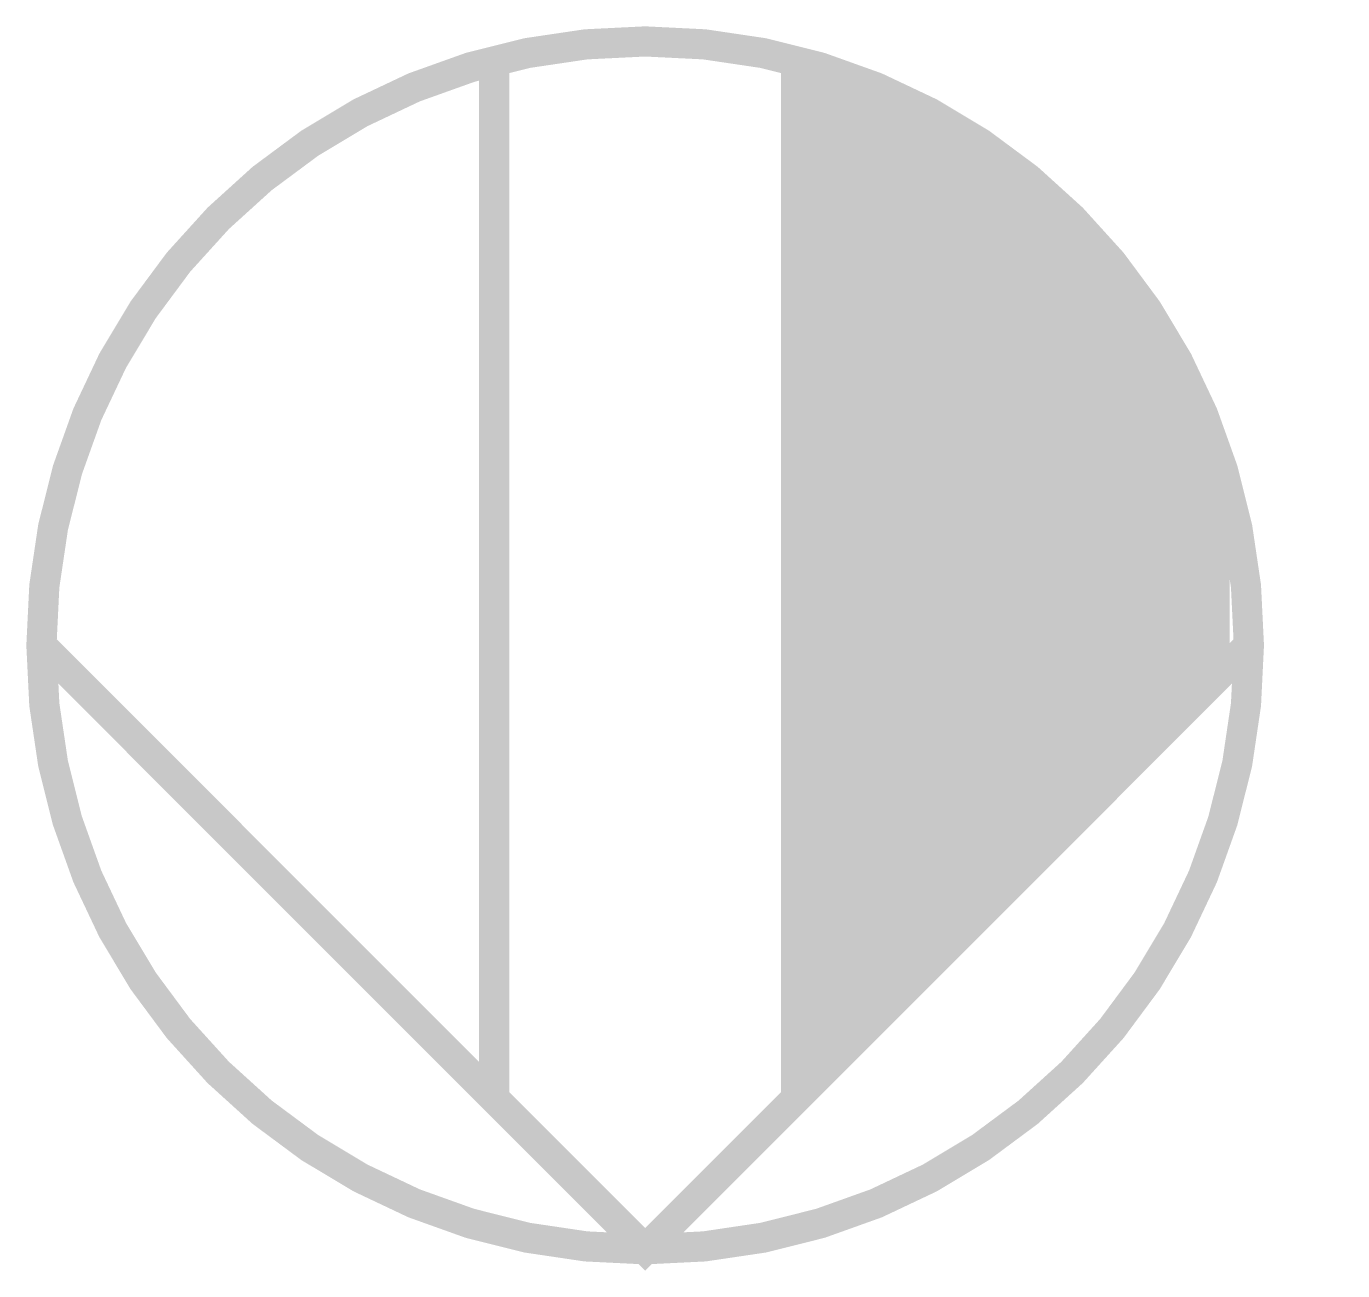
# Model space of a CAD drawing. Extents: x -0.05 to 4.31, y -0.07 to 4.05.
import ezdxf

# ---------------------------------------------------------------- set-up
doc = ezdxf.new("R2010")
doc.units = 0
doc.header["$MEASUREMENT"] = 0
doc.layers.get('0').update_dxf_attribs({"linetype": 'CONTINUOUS'})

msp = doc.modelspace()

# ---------------------------------------------------------------- linework, layer by layer
at = {"color": 7, "const_width": 0.1}
msp.add_lwpolyline([(2, 0, 1), (2, 4, 1), (2, 0, 1)], format="xyb", dxfattribs=at)
for points, const_width in [([(1.5, 0.5), (1.5, 3.9365)], 0.1), ([(2.5, 0.5), (2.5, 3.9365)], 0.1), ([(3.9365, 2.25), (2.5, 2.25)], 0.5), ([(0, 2), (2, 0), (4, 2)], 0.1)]:
    msp.add_lwpolyline(points, dxfattribs=dict(const_width=const_width))
for points in [[(2.5, 2.5, 0, 0.1, 0), (2.5, 3.9365, 0.1, 0.1, 0)], [(2.5, 2.5, 0, 0.1, 0), (2.598, 3.9331, 0.1, 0.1, 0)], [(2.5, 2.5, 0, 0.0968, 0), (2.6893, 3.8775, 0, 0.0968, 0)], [(2.5, 2.5, 0, 0.0954, 0), (2.7789, 3.8421, 0, 0.0954, 0)], [(2.5, 2.5, 0, 0.0942, 0), (2.8651, 3.8032, 0, 0.0942, 0)], [(2.5, 2.5, 0, 0.0932, 0), (2.9481, 3.761, 0, 0.0932, 0)], [(2.5, 2.5, 0, 0.0923, 0), (3.028, 3.7156, 0, 0.0923, 0)], [(2.5, 2.5, 0, 0.0915, 0), (3.1048, 3.6672, 0, 0.0915, 0)], [(2.5, 2.5, 0, 0.0909, 0), (3.1786, 3.6159, 0, 0.0909, 0)], [(2.5, 2.5, 0, 0.0905, 0), (3.2494, 3.5617, 0, 0.0905, 0)], [(2.5, 2.5, 0, 0.0902, 0), (3.3174, 3.5048, 0, 0.0902, 0)], [(2.5, 2.5, 0, 0.09, 0), (3.3827, 3.4451, 0, 0.09, 0)], [(2.5, 2.5, 0, 0.09, 0), (3.4451, 3.3827, 0, 0.09, 0)], [(2.5, 2.5, 0, 0.0902, 0), (3.5048, 3.3174, 0, 0.0902, 0)], [(2.5, 2.5, 0, 0.0905, 0), (3.5617, 3.2494, 0, 0.0905, 0)], [(2.5, 2.5, 0, 0.0909, 0), (3.6159, 3.1786, 0, 0.0909, 0)], [(2.5, 2.5, 0, 0.0915, 0), (3.6672, 3.1048, 0, 0.0915, 0)], [(2.5, 2, 0, 2.1213, 0), (3.25, 1.25, 2.1213, 2.1213, 0)], [(2.5, 2.5, 0, 0.0923, 0), (3.7156, 3.028, 0, 0.0923, 0)], [(2.5, 2.5, 0, 0.0932, 0), (3.761, 2.9481, 0, 0.0932, 0)], [(2.5, 2.5, 0, 0.0942, 0), (3.8032, 2.8651, 0, 0.0942, 0)], [(2.5, 2.5, 0, 0.0954, 0), (3.8421, 2.7789, 0, 0.0954, 0)], [(2.5, 2.5, 0, 0.0968, 0), (3.8775, 2.6893, 0, 0.0968, 0)], [(2.5, 2.5, 0, 0.1, 0), (3.9331, 2.598, 0.1, 0.1, 0)], [(2.5, 2.5, 0, 0.1, 0), (3.9365, 2.5, 0.1, 0.1, 0)]]:
    msp.add_lwpolyline(points, format="xyseb")

doc.saveas('drawing.dxf')
